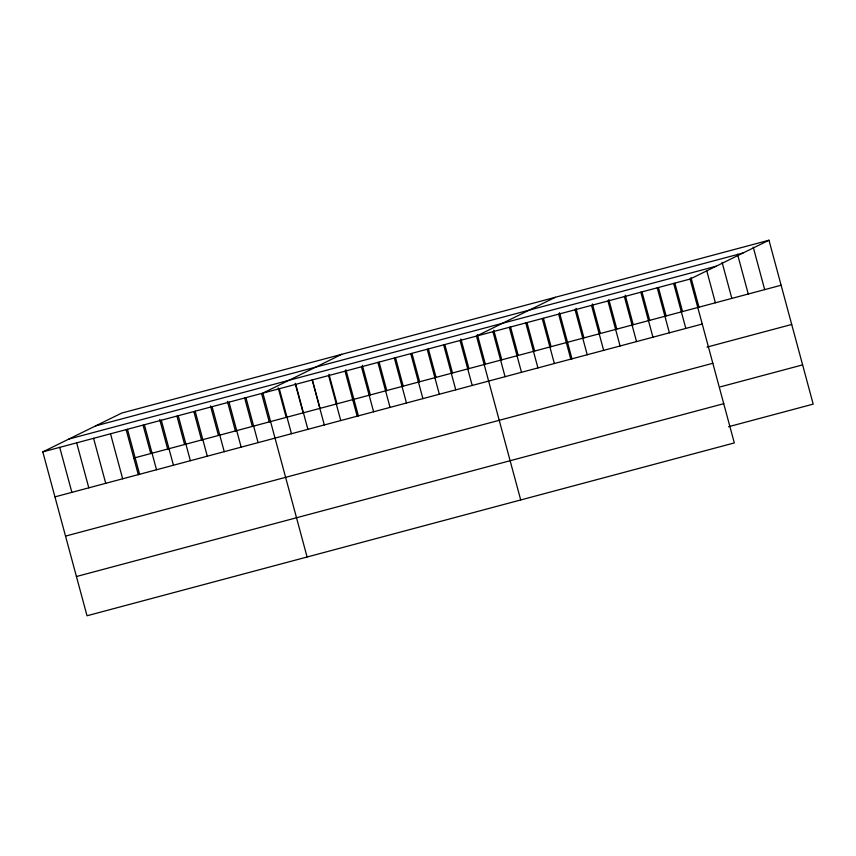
<?xml version="1.0" encoding="UTF-8"?>
<svg xmlns="http://www.w3.org/2000/svg" width="856" height="856" viewBox="0 0 856 856"><rect width="100%" height="100%" fill="white"/><g stroke="black" fill="none" stroke-linecap="round" stroke-linejoin="round"><path stroke-width="1.28" d="M768.977 240.236L690.107 279.045L734.32 442.927L87.023 615.764L42.8 451.882L121.68 413.074L768.977 240.236L813.2 404.118L728.51 426.737M341.758 354.309L262.888 393.118L307.101 556.999M555.373 297.278L476.492 336.076L520.716 499.958M95.647 425.881L742.955 253.044M68.833 439.075L716.13 266.237M42.8 451.882L690.107 279.045M133.825 458.078L781.121 285.241M54.945 496.876L702.241 324.039M707.024 347.087L791.704 324.467M65.527 536.102L712.834 363.276M720.452 386.826L802.618 364.891M76.43 576.527L723.737 403.69M753.248 247.202L764.686 289.628M737.508 254.157L748.262 294.015M722.111 262.407L731.827 298.402M706.724 270.646L715.391 302.789M690.985 277.601L698.967 307.176M674.903 283.283L682.532 311.563M673.672 283.432L685.817 328.426M658.467 287.67L666.107 315.95M657.237 287.819L669.381 332.813M642.043 292.057L649.672 320.337M640.812 292.206L652.946 337.2M625.265 295.16L633.237 324.724M624.377 296.593L636.522 341.587M608.83 299.546L616.812 329.111M607.942 300.98L620.086 345.974M592.395 303.934L600.377 333.498M591.517 305.367L603.651 350.361M575.97 308.32L583.942 337.885M575.082 309.754L587.227 354.748M559.535 312.708L572.001 358.921M558.647 314.141L570.792 359.135M543.453 318.379L551.082 346.659M542.223 318.528L554.356 363.522M527.018 322.765L534.647 351.046M525.787 322.915L537.932 367.92M510.583 327.153L518.222 355.433M509.352 327.302L521.497 372.307M493.805 330.255L501.787 359.82M492.928 331.689L505.061 376.694M477.38 334.643L485.352 364.207M460.945 339.03L468.928 368.594M460.057 340.463L472.202 385.468M444.863 344.7L452.492 372.981M443.633 344.85L455.767 389.855M428.428 349.088L436.057 377.368M427.198 349.237L439.342 394.242M411.993 353.475L419.633 381.765M410.762 353.624L422.907 398.629M395.568 357.862L403.197 386.152M394.338 358.011L406.472 403.015M379.133 362.249L386.762 390.539M377.903 362.398L390.047 407.403M362.356 365.351L370.338 394.926M361.467 366.785L373.612 411.79M345.92 369.739L358.397 415.952M345.043 371.172L357.187 416.177M328.993 374.265L336.975 403.829M328.608 375.559L340.752 420.564M312.408 380.064L320.048 408.355M312.173 379.946L324.317 424.95M295.748 384.344L307.893 429.338M295.138 383.295L303.11 412.87M279.313 388.731L291.457 433.725M278.211 387.822L286.182 417.386M261.626 393.621L269.255 421.912M245.95 397.633L258.095 442.627M244.698 398.147L252.327 426.427M229.023 402.149L241.167 447.153M227.418 401.378L235.4 430.953M212.095 406.675L224.24 451.668M210.49 405.905L218.462 435.469M195.168 411.19L207.302 456.195M193.905 411.704L201.535 439.995M178.241 415.716L190.374 460.71M176.978 416.23L184.607 444.51M161.303 420.232L173.447 465.236M159.698 419.461L167.68 449.036M144.375 424.758L156.52 469.751M143.113 425.272L150.752 453.552M127.448 429.273L139.592 474.278M126.185 429.787L138.308 474.716M110.52 433.799L122.654 478.793M93.593 438.315L105.727 483.319M76.655 442.841L88.799 487.834M59.727 447.356L71.872 492.35"/></g></svg>
